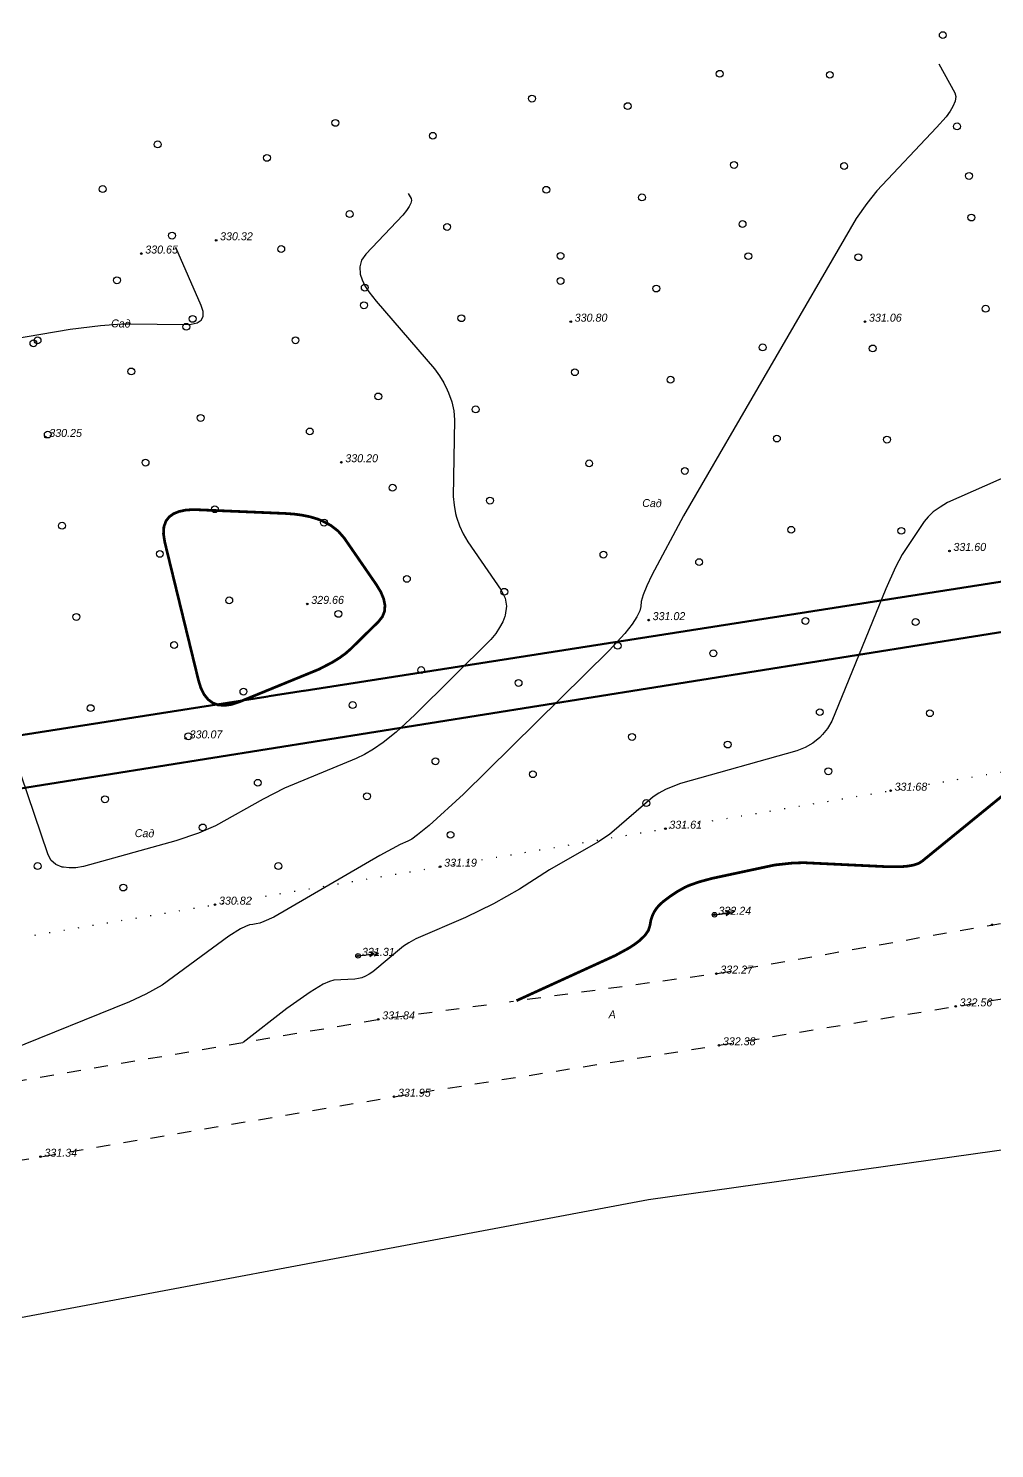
# Model space of a CAD drawing. Extents: x 108150 to 142535, y -18867 to -9422.
# Drawn here: x 139341.4 to 139447.1, y -13317.9 to -13162.4 of the extents above; entities that cross this region are included whole.
import ezdxf

# ---------------------------------------------------------------- set-up
doc = ezdxf.new("R2010")
doc.units = 0
doc.header["$MEASUREMENT"] = 0
for name, pattern in [('Д_ТРОТ_ТРУБА', [3, 1.5, -1.5]), ('ДОРОГИ_СТРОЯЩ', [9, 8, -1]), ('РА_КОНТУРЫ', [1.5, 0, -1.5])]:
    doc.linetypes.add(name, pattern=pattern)
for name, color, linetype in [('(022) Возд. Линии', 7, 'Continuous'), ('(025) Дорога', 7, 'Continuous'), ('(037) Контуры', 7, 'Continuous'), ('(038) Деревья', 7, 'Continuous'), ('(039) Земля', 7, 'Continuous'), ('(040) Ограда', 7, 'Continuous'), ('CONTOURS-LABEL', 7, 'Continuous'), ('GEO_POINTS111', 7, 'Continuous'), ('R_Поверхность1_CNT-MAJ', 7, 'Continuous'), ('R_Поверхность1_CNT-MIN', 7, 'Continuous')]:
    doc.layers.add(name, color=color, linetype=linetype)
doc.styles.add('BM-431', font='')
doc.styles.get('BM-431').set_extended_font_data('Bm431', italic=True)
doc.linetypes.add('ОГРАДА_V_ПРОВ', pattern='A,2.5,["v",Standard,S=1,R=0,X=0,Y=0],5,["v",Standard,S=1,R=180,X=0,Y=0],2.5', length=10)

# ---------------------------------------------------------------- blocks, each defined once
blk = doc.blocks.new('strela1')
for p, q in [((0, 0), (2, 0)), ((2, 0), (1.5, 0.25)), ((2, 0), (1.5, -0.25))]:
    blk.add_line(p, q)
blk = doc.blocks.new('strela2')
at = {"layer": '(022) Возд. Линии'}
for p, q in [((0, 0), (2, 0)), ((1.5, 0), (1, 0.25)), ((1.5, 0), (1, -0.25)), ((2, 0), (1.5, 0.25)), ((2, 0), (1.5, -0.25))]:
    blk.add_line(p, q, dxfattribs=at)
blk = doc.blocks.new('*U2463')
at = {"layer": '(022) Возд. Линии'}
for name, p, rotation in [('strela1', (-0.25, -0.03), 6.578600608666576), ('strela2', (0.25, 0.04), 9.790047601220266)]:
    blk.add_blockref(name, p, dxfattribs=dict(at, rotation=rotation))
blk = doc.blocks.new('STOLB')
at = {"layer": '(022) Возд. Линии'}
blk.add_circle((0, 0), 0.25, dxfattribs=at)
blk = doc.blocks.new('*U2464')
at = {"layer": '(022) Возд. Линии'}
for name, p, rotation in [('strela1', (-0.25, -0.04), 7.990372876620417), ('strela2', (0.25, 0.03), 6.536752724437955)]:
    blk.add_blockref(name, p, dxfattribs=dict(at, rotation=rotation))
blk = doc.blocks.new('d')
at = {"layer": '(038) Деревья'}
blk.add_ellipse((0, 0), major_axis=(0.265, 0.265), ratio=1, start_param=5.497787, end_param=11.780972, dxfattribs=at)

msp = doc.modelspace()

# ---------------------------------------------------------------- linework, layer by layer
at = {"layer": '(025) Дорога', "linetype": 'Д_ТРОТ_ТРУБА', "flags": 128}
for points in [[(139333.7902, -13278.7188), (139379.6804, -13270.8863), (139416.6914, -13265.8723), (139506.2284, -13250.0443), (139539.7884, -13247.2483), (139577.0734, -13242.4853), (139615.1954, -13241.3783), (139653.2904, -13240.6853), (139691.0564, -13244.3453), (139774.0054, -13248.4203), (139808.5094, -13252.5563), (139890.1544, -13263.1013), (139923.6154, -13271.0563), (139995.2694, -13293.3343), (140032.3874, -13307.8343), (140069.6524, -13324.5263), (140113.5674, -13346.4653), (140146.4974, -13363.1903), (140241.2654, -13418.3333), (140274.2614, -13438.5503), (140315.2724, -13463.1813), (140371.9064, -13497.6843), (140420.9684, -13529.9783), (140472.4074, -13560.1763), (140511.4264, -13584.0923), (140552.8164, -13609.3343), (140592.9864, -13633.7903), (140636.5194, -13661.3993), (140674.9754, -13684.8983), (140717.8484, -13711.6683), (140758.4604, -13736.4743), (140803.1404, -13763.8293), (140843.9484, -13788.7803), (140883.4314, -13812.6723)], [(139218.6944, -13306.9743), (139381.4044, -13279.3503), (139416.9714, -13273.7223), (139509.3084, -13258.5543), (139540.3994, -13254.8873), (139578.0764, -13250.1473), (139613.8114, -13250.1813), (139655.0134, -13249.4213), (139689.7794, -13251.8503), (139773.8114, -13256.0883), (139807.2624, -13260.9083), (139889.0354, -13272.2413), (139921.4764, -13279.5373), (139992.2922, -13301.8336), (140028.9083, -13316.1375), (140065.8, -13332.6623), (140110.7234, -13354.4003), (140141.9494, -13370.1673), (140236.6506, -13426.0608), (140269.7704, -13445.2433), (140310.6142, -13470.882), (140367.0895, -13505.2884), (140417.7814, -13536.2633), (140468.4744, -13567.6803), (140504.6364, -13589.9483), (140549.2384, -13617.3353), (140586.9314, -13639.9043), (140632.8704, -13668.7103), (140668.7384, -13691.4193), (140714.1314, -13718.7523), (140752.2784, -13741.5263), (140798.7524, -13771.3233), (140838.8564, -13795.4853), (140878.9564, -13819.5313)]]:
    msp.add_lwpolyline(points, dxfattribs=at)
at = {"layer": '(037) Контуры', "linetype": 'РА_КОНТУРЫ', "elevation": 330.647, "flags": 128}
msp.add_lwpolyline([(139323.4724, -13192.3793), (139332.9789, -13259.2767), (139333.4707, -13262.8026, 0.33355679), (139333.7295, -13263.0629), (139485.0384, -13237.5409, 0.49154453), (139486.9998, -13233.8634), (139473.1954, -13162.3967)], format="xyb", dxfattribs=at)
at = {"layer": '(040) Ограда', "linetype": 'ОГРАДА_V_ПРОВ', "elevation": 331.432, "flags": 128}
msp.add_lwpolyline([(140189.8476, -13443.6762), (140193.3975, -13417.4134), (140089.9275, -13366.3493), (140011.0505, -13327.3708), (139994.8631, -13321.1751), (139930.108, -13298.7183), (139887.3247, -13291.2719), (139803.7556, -13277.1921), (139731.8093, -13272.4451), (139717.7462, -13270.5614), (139697.7391, -13267.9531), (139632.5805, -13266.5041), (139585.6072, -13267.5184), (139499.2672, -13277.9713), (139409.2573, -13290.6273), (139322.9944, -13306.8473), (139335.7974, -13397.3763), (139352.1444, -13535.2563), (139359.9974, -13607.5303), (139370.6814, -13702.5533), (139377.6814, -13764.7193), (139386.4634, -13843.0583), (139387.2483, -13848.7025), (139399.7605, -13946.8176)], dxfattribs=at)
at = {"layer": 'GEO_POINTS111'}
for points, elevation in [([(139361.9304, -13185.5923), (139361.9304, -13185.5923)], 330.319), ([(139353.7354, -13187.0463), (139353.7354, -13187.0463)], 330.654), ([(139400.7511, -13194.5018), (139400.7511, -13194.5018)], 330.7996), ([(139432.9707, -13194.5018), (139432.9707, -13194.5018)], 331.0611), ([(139343.2302, -13207.1238), (139343.2302, -13207.1238)], 330.2501), ([(139375.6387, -13209.8926), (139375.6387, -13209.8926)], 330.2042), ([(139442.2101, -13219.6006), (139442.2101, -13219.6006)], 331.6027), ([(139371.9094, -13225.4013), (139371.9094, -13225.4013)], 329.66), ([(139409.2798, -13227.1776), (139409.2798, -13227.1776)], 331.024), ([(139358.5996, -13240.1259), (139358.5996, -13240.1259)], 330.0718), ([(139435.7649, -13245.8521), (139435.7649, -13245.8521)], 331.6833), ([(139411.1132, -13250.0102), (139411.1132, -13250.0102)], 331.614), ([(139386.4614, -13254.1683), (139386.4614, -13254.1683)], 331.1856), ([(139361.8096, -13258.3265), (139361.8096, -13258.3265)], 330.8195), ([(139416.4874, -13259.4303), (139416.4874, -13259.4303)], 332.239), ([(139446.8861, -13260.5345), (139446.8861, -13260.5345)], 332.4023), ([(139377.4674, -13263.9303), (139377.4674, -13263.9303)], 331.309), ([(139416.6914, -13265.8723), (139416.6914, -13265.8723)], 332.27), ([(139442.8878, -13269.465), (139442.8878, -13269.465)], 332.5648), ([(139379.6804, -13270.8863), (139379.6804, -13270.8863)], 331.844), ([(139416.9714, -13273.7223), (139416.9714, -13273.7223)], 332.384), ([(139381.4044, -13279.3503), (139381.4044, -13279.3503)], 331.949), ([(139342.698, -13285.9216), (139342.698, -13285.9216)], 331.343)]:
    msp.add_lwpolyline(points, dxfattribs=dict(at, elevation=elevation))
for centre in [(139361.9304, -13185.5923, 330.319), (139353.7354, -13187.0463, 330.654), (139400.7511, -13194.5018, 330.7996), (139432.9707, -13194.5018, 331.0611), (139343.2302, -13207.1238, 330.2501), (139375.6387, -13209.8926, 330.2042), (139442.2101, -13219.6006, 331.6027), (139371.9094, -13225.4013, 329.66), (139409.2798, -13227.1776, 331.024), (139358.5996, -13240.1259, 330.0718), (139435.7649, -13245.8521, 331.6833), (139411.1132, -13250.0102, 331.614), (139386.4614, -13254.1683, 331.1856), (139361.8096, -13258.3265, 330.8195), (139416.4874, -13259.4303, 332.239), (139446.8861, -13260.5345, 332.4023), (139377.4674, -13263.9303, 331.309), (139416.6914, -13265.8723, 332.27), (139442.8878, -13269.465, 332.5648), (139379.6804, -13270.8863, 331.844), (139416.9714, -13273.7223, 332.384), (139381.4044, -13279.3503, 331.949), (139342.698, -13285.9216, 331.343)]:
    msp.add_circle(centre, 0.0875, dxfattribs=at)
at = {"layer": 'R_Поверхность1_CNT-MIN', "color": 44, "elevation": 330.5}
msp.add_lwpolyline([(139334.7739, -13197.207), (139345.9614, -13195.3314), (139349.2653, -13194.9079), (139351.5957, -13194.752), (139352.606, -13194.7429), (139358.358, -13194.8261), (139359.2109, -13194.7799), (139359.8522, -13194.6134), (139360.2818, -13194.3267), (139360.4999, -13193.9198), (139360.5063, -13193.3926), (139360.3012, -13192.7453), (139357.5026, -13186.3778)], dxfattribs=at)

# ---------------------------------------------------------------- block references
at = {"layer": '(022) Возд. Линии'}
for name, p in [('*U2463', (139416.4874, -13259.4303, 332.239)), ('STOLB', (139416.4874, -13259.4303, 332.239)), ('*U2464', (139377.4674, -13263.9303, 331.309)), ('STOLB', (139377.4674, -13263.9303, 331.309))]:
    msp.add_blockref(name, p, dxfattribs=at)
at = {"layer": '(038) Деревья', "linetype": 'Continuous'}
for p in [(139441.4761, -13163.1341), (139441.4761, -13163.1341), (139417.0589, -13167.3621), (139417.0589, -13167.3621), (139429.1112, -13167.4789), (139429.1112, -13167.4789), (139396.5052, -13170.0813), (139396.5052, -13170.0813), (139406.9801, -13170.9064), (139406.9801, -13170.9064), (139374.985, -13172.7399), (139374.985, -13172.7399), (139443.0404, -13173.1184), (139443.0404, -13173.1184), (139355.5345, -13175.0945), (139355.5345, -13175.0945), (139385.6489, -13174.1536), (139385.6489, -13174.1536), (139367.487, -13176.5698), (139367.487, -13176.5698), (139418.6232, -13177.3465), (139418.6232, -13177.3465), (139430.6756, -13177.4633), (139430.6756, -13177.4633), (139444.349, -13178.5548), (139444.349, -13178.5548), (139349.5054, -13179.9845), (139349.5054, -13179.9845), (139398.0695, -13180.0656), (139398.0695, -13180.0656), (139408.5444, -13180.8908), (139408.5444, -13180.8908), (139376.5493, -13182.7242), (139376.5493, -13182.7242), (139444.6047, -13183.1028), (139444.6047, -13183.1028), (139387.2132, -13184.138), (139387.2132, -13184.138), (139419.5579, -13183.8167), (139419.5579, -13183.8167), (139357.0989, -13185.0788), (139357.0989, -13185.0788), (139369.0513, -13186.5541), (139369.0513, -13186.5541), (139399.6303, -13187.2972), (139399.6303, -13187.2972), (139420.1876, -13187.3308), (139420.1876, -13187.3308), (139432.2399, -13187.4476), (139432.2399, -13187.4476), (139351.0698, -13189.9689), (139351.0698, -13189.9689), (139378.2031, -13190.7773), (139378.2031, -13190.7773), (139399.6338, -13190.05), (139399.6338, -13190.05), (139410.1088, -13190.8751), (139410.1088, -13190.8751), (139378.1137, -13192.7086), (139378.1137, -13192.7086), (139359.357, -13194.1952), (139359.357, -13194.1952), (139388.7776, -13194.1223), (139388.7776, -13194.1223), (139446.1691, -13193.0871), (139446.1691, -13193.0871), (139358.6632, -13195.0631), (139358.6632, -13195.0631), (139341.931, -13196.8743), (139341.931, -13196.8743), (139342.3725, -13196.5478), (139342.3725, -13196.5478), (139370.6157, -13196.5384), (139370.6157, -13196.5384), (139421.7519, -13197.3151), (139421.7519, -13197.3151), (139433.8043, -13197.4319), (139433.8043, -13197.4319), (139352.6341, -13199.9532), (139352.6341, -13199.9532), (139401.1982, -13200.0343), (139401.1982, -13200.0343), (139411.6731, -13200.8594), (139411.6731, -13200.8594), (139379.678, -13202.6929), (139379.678, -13202.6929), (139360.2276, -13205.0475), (139360.2276, -13205.0475), (139390.3419, -13204.1066), (139390.3419, -13204.1066), (139372.18, -13206.5228), (139372.18, -13206.5228), (139343.4953, -13206.8587), (139343.4953, -13206.8587), (139423.3163, -13207.2995), (139423.3163, -13207.2995), (139435.3686, -13207.4163), (139435.3686, -13207.4163), (139354.1985, -13209.9375), (139354.1985, -13209.9375), (139402.7625, -13210.0186), (139402.7625, -13210.0186), (139413.2375, -13210.8438), (139413.2375, -13210.8438), (139381.2424, -13212.6772), (139381.2424, -13212.6772), (139391.9062, -13214.091), (139391.9062, -13214.091), (139361.7919, -13215.0318), (139361.7919, -13215.0318), (139345.0597, -13216.843), (139345.0597, -13216.843), (139373.7443, -13216.5071), (139373.7443, -13216.5071), (139424.8806, -13217.2838), (139424.8806, -13217.2838), (139436.933, -13217.4006), (139436.933, -13217.4006), (139355.7628, -13219.9219), (139355.7628, -13219.9219), (139404.3269, -13220.003), (139404.3269, -13220.003), (139414.8018, -13220.8281), (139414.8018, -13220.8281), (139382.8067, -13222.6615), (139382.8067, -13222.6615), (139363.3562, -13225.0161), (139363.3562, -13225.0161), (139393.4706, -13224.0753), (139393.4706, -13224.0753), (139346.624, -13226.8273), (139346.624, -13226.8273), (139375.3087, -13226.4914), (139375.3087, -13226.4914), (139426.445, -13227.2681), (139426.445, -13227.2681), (139438.4973, -13227.3849), (139438.4973, -13227.3849), (139357.3272, -13229.9062), (139357.3272, -13229.9062), (139405.8912, -13229.9873), (139405.8912, -13229.9873), (139416.3662, -13230.8124), (139416.3662, -13230.8124), (139384.3711, -13232.6459), (139384.3711, -13232.6459), (139395.0349, -13234.0596), (139395.0349, -13234.0596), (139364.9206, -13235.0005), (139364.9206, -13235.0005), (139348.1884, -13236.8117), (139348.1884, -13236.8117), (139376.873, -13236.4758), (139376.873, -13236.4758), (139428.0093, -13237.2525), (139428.0093, -13237.2525), (139440.0616, -13237.3692), (139440.0616, -13237.3692), (139358.8915, -13239.8905), (139358.8915, -13239.8905), (139407.4556, -13239.9716), (139407.4556, -13239.9716), (139417.9305, -13240.7967), (139417.9305, -13240.7967), (139385.9354, -13242.6302), (139385.9354, -13242.6302), (139396.5993, -13244.0439), (139396.5993, -13244.0439), (139428.9439, -13243.7227), (139428.9439, -13243.7227), (139366.4849, -13244.9848), (139366.4849, -13244.9848), (139349.7527, -13246.796), (139349.7527, -13246.796), (139378.4374, -13246.4601), (139378.4374, -13246.4601), (139409.0164, -13247.2032), (139409.0164, -13247.2032), (139360.4558, -13249.8748), (139360.4558, -13249.8748), (139387.5891, -13250.6833), (139387.5891, -13250.6833), (139342.3833, -13254.1012), (139342.3833, -13254.1012), (139368.7431, -13254.1012), (139368.7431, -13254.1012), (139351.7585, -13256.4538), (139351.7585, -13256.4538)]:
    msp.add_blockref('d', p, dxfattribs=at)

# ---------------------------------------------------------------- texts
at = {"layer": '(025) Дорога', "linetype": 'ДОРОГИ_СТРОЯЩ', "style": 'BM-431'}
msp.add_text('A', height=0.875, dxfattribs=at).set_placement((139404.8931, -13270.7746))
at = {"layer": '(039) Земля', "linetype": 'Continuous', "style": 'BM-431', "width": 1}
for p in [(139350.4253, -13195.1207), (139408.5671, -13214.7862), (139353.0147, -13250.924)]:
    msp.add_text('Сад', height=0.87, rotation=359.155003, dxfattribs=at).set_placement(p)
at = {"layer": 'GEO_POINTS111', "color": 7, "char_height": 0.876, "attachment_point": 1}
for s, insert, width in [('\\fD431|b0|i1|c0|p34;\\W1.0000000000;\\T1.0000000000;\\o\\l330.65', (139354.1622, -13186.1703, 330.654), 4.039105), ('\\fD431|b0|i1|c0|p34;\\W1.0000000000;\\T1.0000000000;\\o\\l330.32', (139362.3572, -13184.7163, 330.319), 3.964589), ('\\fD431|b0|i1|c0|p34;\\W1.0000000000;\\T1.0000000000;\\o\\l330.80', (139401.1779, -13193.6258, 330.7996), 4.054947), ('\\fD431|b0|i1|c0|p34;\\W1.0000000000;\\T1.0000000000;\\o\\l331.06', (139433.3975, -13193.6258, 331.0611), 3.776833), ('\\fD431|b0|i1|c0|p34;\\W1.0000000000;\\T1.0000000000;\\o\\l330.25', (139343.657, -13206.2478, 330.2501), 4.021503), ('\\fD431|b0|i1|c0|p34;\\W1.0000000000;\\T1.0000000000;\\o\\l330.20', (139376.0656, -13209.0166, 330.2042), 4.019156), ('\\fD431|b0|i1|c0|p34;\\W1.0000000000;\\T1.0000000000;\\o\\l331.60', (139442.637, -13218.7246, 331.6027), 3.790328), ('\\fD431|b0|i1|c0|p34;\\W1.0000000000;\\T1.0000000000;\\o\\l329.66', (139372.3362, -13224.5253, 329.66), 4.077243), ('\\fD431|b0|i1|c0|p34;\\W1.0000000000;\\T1.0000000000;\\o\\l331.02', (139409.7067, -13226.3016, 331.024), 3.772139), ('\\fD431|b0|i1|c0|p34;\\W1.0000000000;\\T1.0000000000;\\o\\l330.07', (139359.0264, -13239.2499, 330.0718), 4.012702), ('\\fD431|b0|i1|c0|p34;\\W1.0000000000;\\T1.0000000000;\\o\\l331.68', (139436.1918, -13244.9761, 331.6833), 3.790328), ('\\fD431|b0|i1|c0|p34;\\W1.0000000000;\\T1.0000000000;\\o\\l331.61', (139411.54, -13249.1342, 331.614), 3.553286), ('\\fD431|b0|i1|c0|p34;\\W1.0000000000;\\T1.0000000000;\\o\\l331.19', (139386.8883, -13253.2923, 331.1856), 3.509867), ('\\fD431|b0|i1|c0|p34;\\W1.0000000000;\\T1.0000000000;\\o\\l330.82', (139362.2365, -13257.4505, 330.8195), 4.042626), ('\\fD431|b0|i1|c0|p34;\\W1.0000000000;\\T1.0000000000;\\o\\l332.24', (139416.9142, -13258.5543, 332.239), 3.990406), ('\\fD431|b0|i1|c0|p34;\\W1.0000000000;\\T1.0000000000;\\o\\l331.31', (139377.8942, -13263.0543, 331.309), 3.493439), ('\\fD431|b0|i1|c0|p34;\\W1.0000000000;\\T1.0000000000;\\o\\l332.27', (139417.1182, -13264.9963, 332.27), 3.989232), ('\\fD431|b0|i1|c0|p34;\\W1.0000000000;\\T1.0000000000;\\o\\l332.56', (139443.3146, -13268.589, 332.5648), 3.963416), ('\\fD431|b0|i1|c0|p34;\\W1.0000000000;\\T1.0000000000;\\o\\l331.84', (139380.1072, -13270.0103, 331.844), 3.791502), ('\\fD431|b0|i1|c0|p34;\\W1.0000000000;\\T1.0000000000;\\o\\l332.38', (139417.3982, -13272.8463, 332.384), 3.965176), ('\\fD431|b0|i1|c0|p34;\\W1.0000000000;\\T1.0000000000;\\o\\l331.95', (139381.8312, -13278.4743, 331.949), 3.792675), ('\\fD431|b0|i1|c0|p34;\\W1.0000000000;\\T1.0000000000;\\o\\l331.34', (139343.1248, -13285.0456, 331.343), 3.713466)]:
    msp.add_mtext(s, dxfattribs=dict(at, insert=insert, width=width))

# ---------------------------------------------------------------- next in the draw order: wipeouts: each hides what was drawn before it
at = {"color": 42}
for points in [[(139370.9596, -13233.2447), (139371.6421, -13234.994), (139367.9648, -13236.4289), (139367.2822, -13234.6796)], [(139393.8536, -13265.806), (139395.4177, -13266.8534), (139393.2283, -13270.1231), (139391.6641, -13269.0758)]]:
    msp.add_wipeout(points, dxfattribs=at).dxf.layer = 'CONTOURS-LABEL'

# ---------------------------------------------------------------- next in the draw order: linework, layer by layer
at = {"color": 5, "lineweight": 60, "elevation": 326}
msp.add_lwpolyline([(140801.1787, -13472.1263), (140732.6859, -13429.2653), (140508.6645, -13458.1742), (140121.5145, -13301.8894), (140008.5394, -13255.9467), (139894.9978, -13227.6407), (139701.0834, -13202.7773), (139605.8741, -13203.0774), (139501.6057, -13214.5407), (139285.8205, -13248.3325), (139225.0703, -13260.2035), (139246.7442, -13375.4068), (139298.7261, -13431.8258), (139344.6342, -13842.8789)], dxfattribs=at)
at = {"color": 4, "lineweight": 60}
msp.add_lwpolyline([(140798.5699, -13476.3918), (140733.7339, -13436.2883), (140507.8122, -13467.1846), (140118.8988, -13306.1506), (140005.4069, -13262.7742), (139894.0076, -13233.3311), (139700.6355, -13208.0653), (139606.0868, -13208.3889), (139503.2675, -13219.6322), (139284.0393, -13254.6173), (139231.4764, -13264.9757), (139252.444, -13373.3441), (139304.0432, -13429.4475), (139349.5096, -13842.3587)], dxfattribs=at)
at = {"layer": 'R_Поверхность1_CNT-MAJ', "color": 42, "const_width": 0.3, "elevation": 330}
msp.add_lwpolyline([(139358.1521, -13226.2148), (139356.3073, -13218.6517), (139356.1633, -13217.746), (139356.2053, -13216.9721), (139356.4333, -13216.3299), (139356.7939, -13215.8681), (139357.2589, -13215.5344), (139357.8505, -13215.2905), (139358.5687, -13215.1362), (139359.4135, -13215.0715), (139369.5258, -13215.501), (139370.4915, -13215.5717), (139371.3906, -13215.6945), (139372.223, -13215.8695), (139372.9887, -13216.0967), (139373.4976, -13216.2921), (139374.4691, -13216.7993), (139375.2838, -13217.4292), (139375.9417, -13218.1817), (139379.4782, -13223.3109), (139379.9595, -13224.1067), (139380.2685, -13224.8476), (139380.405, -13225.5334), (139380.4083, -13225.5838), (139380.3557, -13226.2257), (139380.1217, -13226.8099), (139379.7064, -13227.3361), (139376.6705, -13230.3204), (139376.1078, -13230.8162), (139375.4318, -13231.309), (139374.6425, -13231.7986), (139373.1811, -13232.5581), (139364.4777, -13236.1227), (139363.5952, -13236.4085), (139362.8022, -13236.5171), (139362.0986, -13236.4486), (139361.5784, -13236.2549), (139361.0463, -13235.8676), (139360.6012, -13235.308), (139360.2431, -13234.5763), (139359.997, -13233.7779), (139358.3636, -13227.0818)], close=True, dxfattribs=at)
at = {"layer": 'R_Поверхность1_CNT-MAJ', "color": 42, "const_width": 0.3, "elevation": 332}
msp.add_lwpolyline([(139449.7495, -13244.9823), (139439.2013, -13253.5797), (139438.8392, -13253.8056), (139438.3377, -13253.9792), (139437.6968, -13254.1004), (139437.0137, -13254.1639), (139435.3203, -13254.1681), (139426.2374, -13253.7318), (139424.9784, -13253.7769), (139423.0762, -13253.9841), (139416.1953, -13255.4561), (139414.7815, -13255.8385), (139413.6781, -13256.2304), (139413.2429, -13256.43), (139412.4453, -13256.8751), (139411.6383, -13257.4077), (139410.8219, -13258.0278), (139410.4407, -13258.3757), (139410.1186, -13258.7558), (139409.8555, -13259.168), (139409.6513, -13259.6123), (139409.5061, -13260.0888), (139409.4199, -13260.5973), (139409.2561, -13261.1315), (139408.8782, -13261.6847), (139408.286, -13262.2569), (139407.767, -13262.6527), (139407.151, -13263.057), (139405.6281, -13263.8916), (139394.8102, -13268.8366)], dxfattribs=at)
at = {"layer": 'R_Поверхность1_CNT-MIN', "color": 44}
for points, elevation in [([(139441.0254, -13166.2763), (139442.7976, -13169.4604), (139442.9057, -13169.8605), (139442.8362, -13170.3531), (139442.5891, -13170.9384), (139442.2659, -13171.4699), (139441.8304, -13172.06), (139440.7824, -13173.2499), (139434.2402, -13180.1902), (139433.1463, -13181.5689), (139432.0073, -13183.1974), (139413.1012, -13215.7503), (139409.6163, -13222.2525), (139409.076, -13223.4279), (139408.69, -13224.3965), (139408.4657, -13225.1431), (139408.403, -13225.6678), (139408.3112, -13226.1591), (139407.9993, -13226.806), (139407.4674, -13227.6083), (139406.6565, -13228.6365), (139404.9697, -13230.5113), (139389.0137, -13246.2442), (139385.2456, -13249.6682), (139383.9777, -13250.7005), (139383.3461, -13251.148), (139382.8963, -13251.3938), (139382.0797, -13251.759), (139379.8553, -13252.9406), (139368.2345, -13259.7033), (139367.1609, -13260.181), (139366.7024, -13260.3371), (139366.296, -13260.4381), (139365.9418, -13260.484), (139365.5735, -13260.5514), (139365.1245, -13260.7172), (139364.5951, -13260.9814), (139363.3148, -13261.7906), (139356.0095, -13267.1407), (139354.2454, -13268.1351), (139352.4382, -13268.9583), (139339.2636, -13274.3087)], 331), ([(139382.9527, -13180.4584), (139383.2667, -13181.0225), (139383.3138, -13181.246), (139383.2458, -13181.5404), (139383.0628, -13181.9057), (139382.7646, -13182.3419), (139382.3513, -13182.849), (139378.3075, -13187.1073), (139377.8507, -13187.7619), (139377.6522, -13188.499), (139377.712, -13189.3186), (139377.9005, -13189.9238), (139378.2088, -13190.5673), (139378.6367, -13191.249), (139379.441, -13192.2722), (139385.8414, -13199.6781), (139386.3826, -13200.4383), (139386.8472, -13201.2023), (139387.2352, -13201.9701), (139387.3708, -13202.2828), (139387.7134, -13203.2645), (139387.9325, -13204.2523), (139388.0281, -13205.2461), (139387.8763, -13213.6402), (139387.9684, -13214.5852), (139388.1381, -13215.4937), (139388.2451, -13215.9097), (139388.5627, -13216.8505), (139388.9747, -13217.747), (139389.4812, -13218.599), (139393.1366, -13223.9038), (139393.5644, -13224.7547), (139393.7128, -13225.661), (139393.5818, -13226.6225), (139393.5388, -13226.7689), (139393.302, -13227.3757), (139392.9651, -13228.0023), (139392.5281, -13228.6487), (139391.991, -13229.3149), (139383.6722, -13237.5544), (139381.622, -13239.4446), (139380.1963, -13240.5869), (139379.1597, -13241.3072), (139378.184, -13241.8821), (139377.2694, -13242.3118), (139369.4203, -13245.5711), (139367.0933, -13246.7809), (139361.8662, -13249.708), (139359.9822, -13250.5171), (139357.5115, -13251.3535), (139347.3974, -13254.1564), (139346.5729, -13254.2798), (139345.8409, -13254.306), (139345.2012, -13254.2351), (139345.0867, -13254.2099), (139344.3724, -13253.9211), (139343.8389, -13253.4424), (139343.4861, -13252.7736), (139339.838, -13242.0107)], 330.5), ([(139477.541, -13198.5922), (139441.9907, -13214.3066), (139441.1843, -13214.7959), (139440.4402, -13215.3305), (139439.8574, -13215.8546), (139439.4358, -13216.3684), (139437.0406, -13219.9769), (139436.291, -13221.3851), (139435.2415, -13223.7369), (139429.3221, -13238.2523), (139428.8512, -13239.0324), (139428.3161, -13239.7144), (139427.998, -13240.0442), (139427.2559, -13240.651), (139426.4272, -13241.1257), (139425.5121, -13241.4683), (139412.7734, -13245.0587), (139411.9222, -13245.373), (139411.106, -13245.7364), (139410.3959, -13246.119), (139409.7629, -13246.5326), (139404.9882, -13250.632), (139403.7102, -13251.4771), (139398.4322, -13254.5147), (139395.1454, -13256.6484), (139392.2749, -13258.2536), (139389.2372, -13259.7429), (139383.8054, -13262.058), (139383.0048, -13262.4979), (139382.4444, -13262.8599), (139379.0878, -13265.6755), (139378.682, -13265.9472), (139378.2817, -13266.1632), (139377.8867, -13266.3236), (139377.4972, -13266.4283), (139377.113, -13266.4774), (139374.824, -13266.605), (139374.3397, -13266.7255), (139373.6495, -13267.0444), (139372.2339, -13267.8913), (139369.6509, -13269.6956), (139364.8682, -13273.4144)], 331.5)]:
    msp.add_lwpolyline(points, dxfattribs=dict(at, elevation=elevation))

doc.saveas('drawing.dxf')
